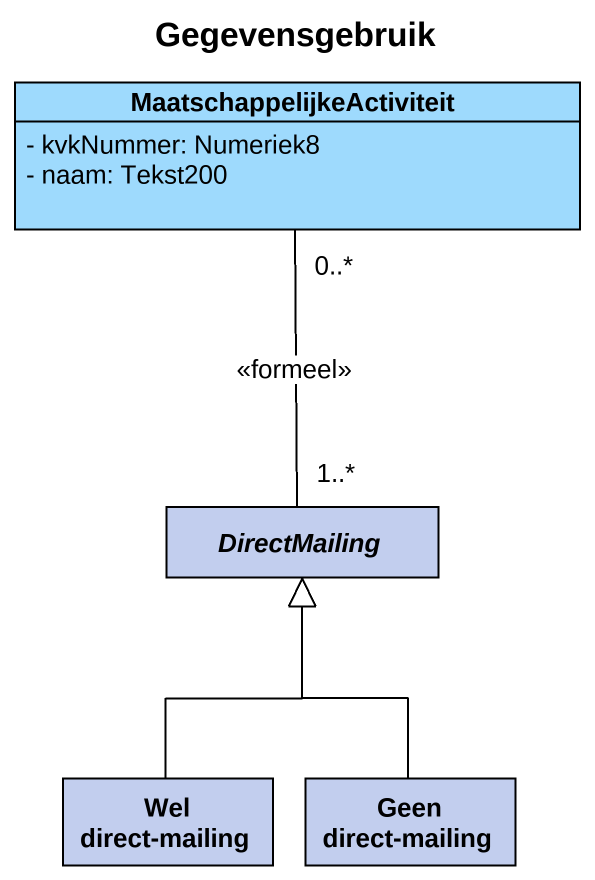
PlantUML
@startuml
title Gegevensgebruik
hide circle
hide empty members
skinparam classAttributeIconSize 0
class MaatschappelijkeActiviteit #9EDAFD {
  - kvkNummer: Numeriek8
  - naam: Tekst200
}
abstract class DirectMailing #C2CEEE
class "Wel direct-mailing" as Wel_direct_mailing #C2CEEE
class "Geen direct-mailing" as Geen_direct_mailing #C2CEEE
DirectMailing "1..*" -up- "0..*" MaatschappelijkeActiviteit : <<formeel>>
Wel_direct_mailing -up-|> DirectMailing
Geen_direct_mailing -up-|> DirectMailing
@enduml
